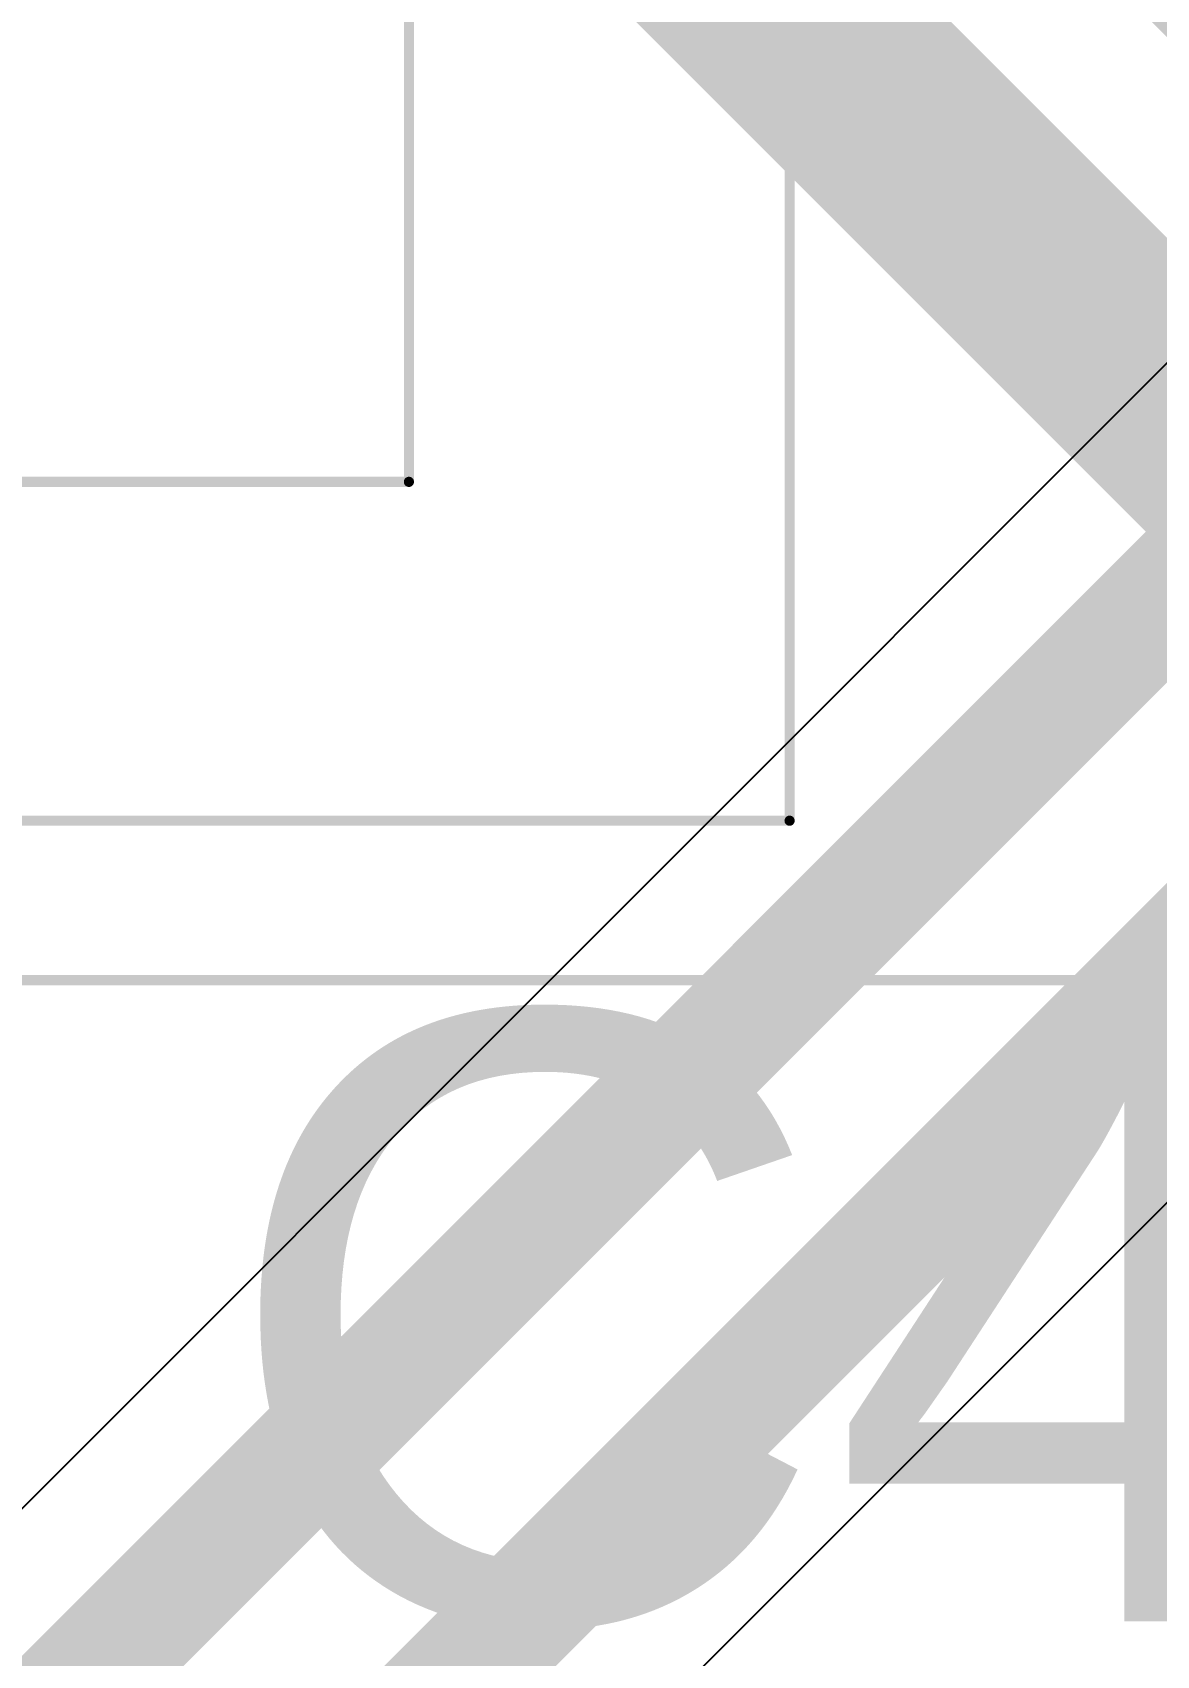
# Model space of a CAD drawing. Header units: inches. Extents: x -6 to 5433, y -4 to 5447.
# Drawn here: x 25.423 to 26.833, y 25.448 to 27.484 of the extents above; entities that cross this region are included whole.
import ezdxf

# ---------------------------------------------------------------- set-up
doc = ezdxf.new("R2010")
doc.units = ezdxf.units.IN
for name, color, linetype in [('Bottom Layer', 5, 'Continuous'), ('Ground', 16, 'Continuous'), ('Mechanical 4', 56, 'Continuous'), ('Top Overlay', 2, 'Continuous')]:
    doc.layers.add(name, color=color, linetype=linetype)
doc.styles.add('Arial', font='', dxfattribs={"height": 0.2})
doc.styles.get('Arial').set_extended_font_data('Arial')

msp = doc.modelspace()

# ---------------------------------------------------------------- linework, layer by layer
at = {"layer": 'Bottom Layer'}
for points in [[(25.912, 28.6089, 0.2794, 0.2794, 0), (27.4296, 27.0913, 0.2794, 0.2794, 0)], [(25.5744, 28.2999, 0.2794, 0.2794, 0), (26.9724, 26.9019, 0.2794, 0.2794, 0)]]:
    msp.add_lwpolyline(points, format="xyseb", dxfattribs=at)
at = {"layer": 'Ground'}
for p, q in [((26.9707, 27.1939), (23.8703, 24.0936)), ((24.4935, 23.6638), (27.6546, 26.8249))]:
    msp.add_line(p, q, dxfattribs=at)
for points in [[(24.0168, 23.9471, 0.1524, 0.1524, 0), (27.1779, 27.1081, 0.1524, 0.1524, 0)], [(24.347, 23.8103, 0.1524, 0.1524, 0), (27.5081, 26.9714, 0.1524, 0.1524, 0)]]:
    msp.add_lwpolyline(points, format="xyseb", dxfattribs=at)
at = {"layer": 'Mechanical 4'}
for points in [[(25.8949, 26.9199, 0.0127, 0.0127, 0), (25.8949, 28.6199, 0.0127, 0.0127, 0)], [(26.3724, 26.4949, 0.0127, 0.0127, 0), (26.3724, 27.9449, 0.0127, 0.0127, 0)], [(24.6137, 26.9199, 0.0127, 0.0127, 0), (25.8949, 26.9199, 0.0127, 0.0127, 0)], [(25.1324, 26.4949, 0.0127, 0.0127, 0), (26.3724, 26.4949, 0.0127, 0.0127, 0)], [(3.3624, 26.2949, 0.0127, 0.0127, 0), (27.1324, 26.2949, 0.0127, 0.0127, 0)]]:
    msp.add_lwpolyline(points, format="xyseb", dxfattribs=at)
for points in [[(25.8917, 26.9199, 0.00635, 0.00635, 1), (25.8981, 26.9199, 0.00635, 0.00635, 1)], [(25.8917, 26.9199, 0.00635, 0.00635, 1), (25.8981, 26.9199, 0.00635, 0.00635, 1)], [(26.3692, 26.4949, 0.00635, 0.00635, 1), (26.3756, 26.4949, 0.00635, 0.00635, 1)], [(26.3692, 26.4949, 0.00635, 0.00635, 1), (26.3756, 26.4949, 0.00635, 0.00635, 1)]]:
    msp.add_lwpolyline(points, format="xyseb", close=True, dxfattribs=at)

# ---------------------------------------------------------------- texts
at = {"layer": 'Top Overlay', "style": 'Arial'}
msp.add_text('C43', height=0.762, dxfattribs=at).set_placement((25.6543, 25.4909))

doc.saveas('drawing.dxf')
